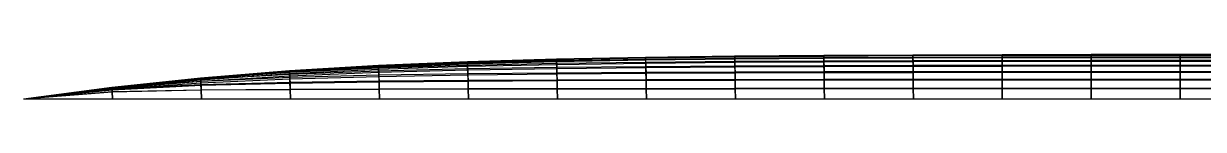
# Model space of a CAD drawing. Header units: metres. Extents: x 0 to 40, y 0 to 0.8.
# Drawn here: x 0 to 20.4, y 0 to 0.77 of the extents above; entities that cross this region are included whole.
import ezdxf

# ---------------------------------------------------------------- set-up
doc = ezdxf.new("R2010")
doc.units = ezdxf.units.M
doc.layers.add('Deflected structure', color=30, linetype='Continuous')
doc.layers.add('Original structure', color=3, linetype='Continuous')

msp = doc.modelspace()

# ---------------------------------------------------------------- linework, layer by layer
at = {"layer": 'Deflected structure'}
for p, q in [((6.134, 0.58, 12.499), (7.674, 0.646, 12.499)), ((6.134, 0.579, 14.064), (7.674, 0.643, 14.065)), ((6.135, 0.569, 10.934), (7.674, 0.634, 10.934)), ((6.135, 0.565, 15.629), (7.674, 0.622, 15.63)), ((7.674, 0.646, 12.499), (9.214, 0.691, 12.499)), ((7.674, 0.643, 14.065), (9.214, 0.686, 14.065)), ((7.674, 0.634, 10.934), (9.215, 0.678, 10.933)), ((7.674, 0.622, 15.63), (9.215, 0.661, 15.631)), ((7.674, 0.646, 12.499), (7.674, 0.634, 10.934)), ((7.674, 0.643, 14.065), (7.674, 0.646, 12.499)), ((7.674, 0.622, 15.63), (7.674, 0.643, 14.065)), ((7.674, 0.634, 10.934), (7.676, 0.606, 9.369)), ((7.676, 0.583, 17.195), (7.674, 0.622, 15.63)), ((7.676, 0.606, 9.369), (9.216, 0.647, 9.368)), ((7.676, 0.583, 17.195), (9.216, 0.615, 17.196)), ((9.214, 0.691, 12.499), (10.755, 0.722, 12.499)), ((9.214, 0.686, 14.065), (10.755, 0.715, 14.065)), ((9.214, 0.691, 12.499), (9.215, 0.678, 10.933)), ((9.214, 0.686, 14.065), (9.214, 0.691, 12.499)), ((9.215, 0.661, 15.631), (9.214, 0.686, 14.065)), ((9.215, 0.678, 10.933), (10.755, 0.708, 10.933)), ((9.215, 0.661, 15.631), (10.755, 0.686, 15.631)), ((9.215, 0.678, 10.933), (9.216, 0.647, 9.368)), ((9.216, 0.615, 17.196), (9.215, 0.661, 15.631)), ((9.216, 0.647, 9.368), (10.756, 0.674, 9.368)), ((9.216, 0.647, 9.368), (9.218, 0.596, 7.803)), ((9.216, 0.615, 17.196), (10.757, 0.635, 17.196)), ((9.218, 0.545, 18.76), (9.216, 0.615, 17.196)), ((9.218, 0.596, 7.803), (10.758, 0.618, 7.803)), ((10.755, 0.722, 12.499), (12.295, 0.742, 12.499)), ((10.755, 0.715, 14.065), (12.296, 0.734, 14.065)), ((10.755, 0.708, 10.933), (12.296, 0.727, 10.933)), ((10.755, 0.722, 12.499), (10.755, 0.708, 10.933)), ((10.755, 0.715, 14.065), (10.755, 0.722, 12.499)), ((10.755, 0.686, 15.631), (10.755, 0.715, 14.065)), ((10.755, 0.708, 10.933), (10.756, 0.674, 9.368)), ((10.755, 0.686, 15.631), (12.296, 0.703, 15.631)), ((10.757, 0.635, 17.196), (10.755, 0.686, 15.631)), ((10.756, 0.674, 9.368), (12.297, 0.691, 9.367)), ((10.756, 0.674, 9.368), (10.758, 0.618, 7.803)), ((10.757, 0.635, 17.196), (12.297, 0.649, 17.197)), ((10.758, 0.56, 18.761), (10.757, 0.635, 17.196)), ((10.758, 0.618, 7.803), (12.298, 0.633, 7.802)), ((10.758, 0.618, 7.803), (10.76, 0.541, 6.239)), ((12.295, 0.742, 12.499), (13.836, 0.754, 12.499)), ((12.295, 0.742, 12.499), (12.296, 0.727, 10.933)), ((12.296, 0.734, 14.065), (12.295, 0.742, 12.499)), ((12.296, 0.734, 14.065), (13.836, 0.746, 14.065)), ((12.296, 0.727, 10.933), (13.837, 0.74, 10.933)), ((12.296, 0.703, 15.631), (12.296, 0.734, 14.065)), ((12.296, 0.727, 10.933), (12.297, 0.691, 9.367)), ((12.296, 0.703, 15.631), (13.837, 0.713, 15.631)), ((12.297, 0.649, 17.197), (12.296, 0.703, 15.631)), ((12.297, 0.691, 9.367), (13.837, 0.703, 9.367)), ((12.297, 0.691, 9.367), (12.298, 0.633, 7.802)), ((12.297, 0.649, 17.197), (13.838, 0.657, 17.197)), ((12.299, 0.57, 18.761), (12.297, 0.649, 17.197)), ((12.298, 0.633, 7.802), (13.839, 0.642, 7.802)), ((12.298, 0.633, 7.802), (12.3, 0.552, 6.238)), ((13.836, 0.754, 12.499), (15.377, 0.762, 12.499)), ((13.836, 0.754, 12.499), (13.837, 0.74, 10.933)), ((13.836, 0.746, 14.065), (13.836, 0.754, 12.499)), ((13.836, 0.746, 14.065), (15.377, 0.753, 14.065)), ((13.837, 0.713, 15.631), (13.836, 0.746, 14.065)), ((13.837, 0.74, 10.933), (15.378, 0.748, 10.933)), ((13.837, 0.74, 10.933), (13.837, 0.703, 9.367)), ((13.837, 0.713, 15.631), (15.378, 0.72, 15.631)), ((13.838, 0.657, 17.197), (13.837, 0.713, 15.631)), ((13.837, 0.703, 9.367), (15.378, 0.71, 9.367)), ((13.837, 0.703, 9.367), (13.839, 0.642, 7.802)), ((13.838, 0.657, 17.197), (15.378, 0.662, 17.197)), ((13.839, 0.576, 18.761), (13.838, 0.657, 17.197)), ((13.839, 0.642, 7.802), (15.379, 0.648, 7.802)), ((13.839, 0.642, 7.802), (13.84, 0.559, 6.238)), ((15.377, 0.762, 12.499), (16.918, 0.767, 12.499)), ((15.377, 0.762, 12.499), (15.378, 0.748, 10.933)), ((15.377, 0.753, 14.065), (15.377, 0.762, 12.499)), ((15.377, 0.753, 14.065), (16.918, 0.758, 14.065)), ((15.378, 0.72, 15.631), (15.377, 0.753, 14.065)), ((15.378, 0.748, 10.933), (16.918, 0.753, 10.933)), ((15.378, 0.748, 10.933), (15.378, 0.71, 9.367)), ((15.378, 0.72, 15.631), (16.918, 0.724, 15.631)), ((15.378, 0.662, 17.197), (15.378, 0.72, 15.631)), ((15.378, 0.71, 9.367), (16.919, 0.714, 9.367)), ((15.378, 0.71, 9.367), (15.379, 0.648, 7.802)), ((15.378, 0.662, 17.197), (16.919, 0.665, 17.197)), ((15.379, 0.58, 18.761), (15.378, 0.662, 17.197)), ((15.379, 0.648, 7.802), (16.919, 0.652, 7.802)), ((15.379, 0.648, 7.802), (15.38, 0.563, 6.238)), ((16.918, 0.767, 12.499), (18.459, 0.77, 12.499)), ((16.918, 0.767, 12.499), (16.918, 0.753, 10.933)), ((16.918, 0.758, 14.065), (16.918, 0.767, 12.499)), ((16.918, 0.758, 14.065), (18.459, 0.76, 14.065)), ((16.918, 0.724, 15.631), (16.918, 0.758, 14.065)), ((16.918, 0.753, 10.933), (18.459, 0.755, 10.933)), ((16.918, 0.753, 10.933), (16.919, 0.714, 9.367)), ((16.918, 0.724, 15.631), (18.459, 0.726, 15.631)), ((16.919, 0.665, 17.197), (16.918, 0.724, 15.631)), ((16.919, 0.714, 9.367), (18.459, 0.716, 9.367)), ((16.919, 0.714, 9.367), (16.919, 0.652, 7.802)), ((16.919, 0.665, 17.197), (18.459, 0.667, 17.197)), ((16.919, 0.582, 18.761), (16.919, 0.665, 17.197)), ((16.919, 0.652, 7.802), (18.46, 0.654, 7.802)), ((16.919, 0.652, 7.802), (16.92, 0.566, 6.238)), ((18.459, 0.77, 12.499), (20, 0.771, 12.499)), ((18.459, 0.77, 12.499), (18.459, 0.755, 10.933)), ((18.459, 0.76, 14.065), (18.459, 0.77, 12.499)), ((18.459, 0.76, 14.065), (20, 0.761, 14.065)), ((18.459, 0.726, 15.631), (18.459, 0.76, 14.065)), ((18.459, 0.755, 10.933), (20, 0.756, 10.933)), ((18.459, 0.755, 10.933), (18.459, 0.716, 9.367)), ((18.459, 0.726, 15.631), (20, 0.727, 15.631)), ((18.459, 0.667, 17.197), (18.459, 0.726, 15.631)), ((18.459, 0.716, 9.367), (20, 0.717, 9.367)), ((18.459, 0.716, 9.367), (18.46, 0.654, 7.802)), ((18.459, 0.667, 17.197), (20, 0.668, 17.197)), ((18.46, 0.583, 18.761), (18.459, 0.667, 17.197)), ((18.46, 0.654, 7.802), (18.46, 0.568, 6.238)), ((18.46, 0.654, 7.802), (20, 0.654, 7.802)), ((20, 0.771, 12.499), (20, 0.756, 10.933)), ((20, 0.761, 14.065), (20, 0.771, 12.499)), ((20, 0.771, 12.499), (21.541, 0.77, 12.499)), ((20, 0.727, 15.631), (20, 0.761, 14.065)), ((20, 0.761, 14.065), (21.541, 0.76, 14.065)), ((20, 0.756, 10.933), (20, 0.717, 9.367)), ((20, 0.756, 10.933), (21.541, 0.755, 10.933)), ((20, 0.668, 17.197), (20, 0.727, 15.631)), ((20, 0.727, 15.631), (21.541, 0.726, 15.631)), ((20, 0.717, 9.367), (20, 0.654, 7.802)), ((20, 0.717, 9.367), (21.541, 0.716, 9.367)), ((20, 0.584, 18.761), (20, 0.668, 17.197)), ((20, 0.668, 17.197), (21.541, 0.667, 17.197)), ((20, 0.654, 7.802), (20, 0.568, 6.238)), ((20, 0.654, 7.802), (21.54, 0.654, 7.802)), ((3.06, 0.364, 14.063), (4.596, 0.488, 14.064)), ((3.06, 0.362, 12.499), (4.596, 0.487, 12.499)), ((3.06, 0.362, 15.627), (4.596, 0.48, 15.628)), ((3.06, 0.354, 17.191), (4.597, 0.462, 17.193)), ((3.061, 0.355, 10.935), (4.597, 0.478, 10.935)), ((3.061, 0.337, 18.755), (4.599, 0.428, 18.757)), ((3.062, 0.344, 9.371), (4.598, 0.462, 9.37)), ((3.063, 0.329, 7.807), (4.6, 0.436, 7.806)), ((4.596, 0.487, 12.499), (6.134, 0.58, 12.499)), ((4.596, 0.488, 14.064), (6.134, 0.579, 14.064)), ((4.596, 0.48, 15.628), (6.135, 0.565, 15.629)), ((4.596, 0.488, 14.064), (4.596, 0.487, 12.499)), ((4.596, 0.48, 15.628), (4.596, 0.488, 14.064)), ((4.596, 0.487, 12.499), (4.597, 0.478, 10.935)), ((4.597, 0.462, 17.193), (4.596, 0.48, 15.628)), ((4.597, 0.478, 10.935), (6.135, 0.569, 10.934)), ((4.597, 0.462, 17.193), (6.136, 0.535, 17.194)), ((4.597, 0.478, 10.935), (4.598, 0.462, 9.37)), ((4.599, 0.428, 18.757), (4.597, 0.462, 17.193)), ((4.598, 0.462, 9.37), (6.136, 0.547, 9.369)), ((4.598, 0.462, 9.37), (4.6, 0.436, 7.806)), ((4.599, 0.428, 18.757), (6.138, 0.486, 18.759)), ((4.602, 0.373, 20.321), (4.599, 0.428, 18.757)), ((4.6, 0.436, 7.806), (6.138, 0.511, 7.805)), ((4.6, 0.436, 7.806), (4.602, 0.399, 6.242)), ((4.602, 0.399, 6.242), (6.141, 0.459, 6.241)), ((4.602, 0.373, 20.321), (6.141, 0.412, 20.323)), ((6.134, 0.58, 12.499), (6.135, 0.569, 10.934)), ((6.134, 0.579, 14.064), (6.134, 0.58, 12.499)), ((6.135, 0.565, 15.629), (6.134, 0.579, 14.064)), ((6.135, 0.569, 10.934), (6.136, 0.547, 9.369)), ((6.136, 0.535, 17.194), (6.135, 0.565, 15.629)), ((6.136, 0.547, 9.369), (7.676, 0.606, 9.369)), ((6.136, 0.535, 17.194), (7.676, 0.583, 17.195)), ((6.136, 0.547, 9.369), (6.138, 0.511, 7.805)), ((6.138, 0.486, 18.759), (6.136, 0.535, 17.194)), ((6.138, 0.511, 7.805), (7.678, 0.562, 7.804)), ((6.138, 0.486, 18.759), (7.678, 0.522, 18.76)), ((6.138, 0.511, 7.805), (6.141, 0.459, 6.241)), ((6.141, 0.412, 20.323), (6.138, 0.486, 18.759)), ((6.141, 0.459, 6.241), (7.68, 0.499, 6.24)), ((6.141, 0.459, 6.241), (6.143, 0.388, 4.677)), ((6.141, 0.412, 20.323), (7.681, 0.436, 20.323)), ((6.146, 0.309, 21.885), (6.141, 0.412, 20.323)), ((6.143, 0.388, 4.677), (7.683, 0.414, 4.677)), ((7.676, 0.606, 9.369), (7.678, 0.562, 7.804)), ((7.678, 0.522, 18.76), (7.676, 0.583, 17.195)), ((7.678, 0.562, 7.804), (9.218, 0.596, 7.803)), ((7.678, 0.562, 7.804), (7.68, 0.499, 6.24)), ((7.678, 0.522, 18.76), (9.218, 0.545, 18.76)), ((7.681, 0.436, 20.323), (7.678, 0.522, 18.76)), ((7.68, 0.499, 6.24), (9.22, 0.524, 6.239)), ((7.68, 0.499, 6.24), (7.683, 0.414, 4.677)), ((7.681, 0.436, 20.323), (9.221, 0.45, 20.324)), ((7.685, 0.321, 21.885), (7.681, 0.436, 20.323)), ((7.683, 0.414, 4.677), (9.222, 0.431, 4.676)), ((7.683, 0.414, 4.677), (7.686, 0.306, 3.115)), ((9.218, 0.596, 7.803), (9.22, 0.524, 6.239)), ((9.218, 0.545, 18.76), (10.758, 0.56, 18.761)), ((9.221, 0.45, 20.324), (9.218, 0.545, 18.76)), ((9.22, 0.524, 6.239), (10.76, 0.541, 6.239)), ((9.22, 0.524, 6.239), (9.222, 0.431, 4.676)), ((9.221, 0.45, 20.324), (10.761, 0.46, 20.324)), ((9.224, 0.328, 21.885), (9.221, 0.45, 20.324)), ((9.222, 0.431, 4.676), (10.762, 0.442, 4.676)), ((9.222, 0.431, 4.676), (9.225, 0.314, 3.115)), ((10.758, 0.56, 18.761), (12.299, 0.57, 18.761)), ((10.761, 0.46, 20.324), (10.758, 0.56, 18.761)), ((10.76, 0.541, 6.239), (12.3, 0.552, 6.238)), ((10.76, 0.541, 6.239), (10.762, 0.442, 4.676)), ((10.761, 0.46, 20.324), (12.301, 0.466, 20.324)), ((10.764, 0.333, 21.885), (10.761, 0.46, 20.324)), ((10.762, 0.442, 4.676), (12.302, 0.449, 4.676)), ((10.762, 0.442, 4.676), (10.764, 0.32, 3.115)), ((12.299, 0.57, 18.761), (13.839, 0.576, 18.761)), ((12.301, 0.466, 20.324), (12.299, 0.57, 18.761)), ((12.3, 0.552, 6.238), (13.84, 0.559, 6.238)), ((12.3, 0.552, 6.238), (12.302, 0.449, 4.676)), ((12.301, 0.466, 20.324), (13.841, 0.47, 20.324)), ((12.303, 0.336, 21.885), (12.301, 0.466, 20.324)), ((12.302, 0.449, 4.676), (13.841, 0.453, 4.676)), ((12.302, 0.449, 4.676), (12.304, 0.324, 3.115)), ((13.839, 0.576, 18.761), (15.379, 0.58, 18.761)), ((13.841, 0.47, 20.324), (13.839, 0.576, 18.761)), ((13.84, 0.559, 6.238), (15.38, 0.563, 6.238)), ((13.84, 0.559, 6.238), (13.841, 0.453, 4.676)), ((13.841, 0.47, 20.324), (15.38, 0.472, 20.324)), ((13.842, 0.338, 21.885), (13.841, 0.47, 20.324)), ((13.841, 0.453, 4.676), (15.381, 0.456, 4.676)), ((13.841, 0.453, 4.676), (13.843, 0.326, 3.115)), ((15.379, 0.58, 18.761), (16.919, 0.582, 18.761)), ((15.38, 0.472, 20.324), (15.379, 0.58, 18.761)), ((15.38, 0.563, 6.238), (16.92, 0.566, 6.238)), ((15.38, 0.563, 6.238), (15.381, 0.456, 4.676)), ((15.38, 0.472, 20.324), (16.92, 0.474, 20.324)), ((15.382, 0.34, 21.885), (15.38, 0.472, 20.324)), ((15.381, 0.456, 4.676), (16.921, 0.458, 4.675)), ((15.381, 0.456, 4.676), (15.382, 0.328, 3.115)), ((16.919, 0.582, 18.761), (18.46, 0.583, 18.761)), ((16.92, 0.474, 20.324), (16.919, 0.582, 18.761)), ((16.92, 0.566, 6.238), (18.46, 0.568, 6.238)), ((16.92, 0.566, 6.238), (16.921, 0.458, 4.675)), ((16.921, 0.34, 21.885), (16.92, 0.474, 20.324)), ((16.92, 0.474, 20.324), (18.46, 0.474, 20.324)), ((16.921, 0.458, 4.675), (18.46, 0.459, 4.675)), ((16.921, 0.458, 4.675), (16.921, 0.329, 3.115)), ((18.46, 0.583, 18.761), (20, 0.584, 18.761)), ((18.46, 0.474, 20.324), (18.46, 0.583, 18.761)), ((18.46, 0.568, 6.238), (18.46, 0.459, 4.675)), ((18.46, 0.568, 6.238), (20, 0.568, 6.238)), ((18.46, 0.474, 20.324), (20, 0.475, 20.324)), ((18.461, 0.341, 21.885), (18.46, 0.474, 20.324)), ((18.46, 0.459, 4.675), (18.461, 0.329, 3.115)), ((18.46, 0.459, 4.675), (20, 0.459, 4.675)), ((20, 0.475, 20.324), (20, 0.584, 18.761)), ((20, 0.584, 18.761), (21.54, 0.583, 18.761)), ((20, 0.568, 6.238), (20, 0.459, 4.675)), ((20, 0.568, 6.238), (21.54, 0.568, 6.238)), ((20, 0.341, 21.885), (20, 0.475, 20.324)), ((20, 0.475, 20.324), (21.54, 0.474, 20.324)), ((20, 0.459, 4.675), (20, 0.329, 3.115)), ((20, 0.459, 4.675), (21.54, 0.459, 4.675)), ((1.527, 0.203, 15.625), (3.06, 0.362, 15.627)), ((1.527, 0.202, 17.188), (3.06, 0.354, 17.191)), ((1.527, 0.198, 18.752), (3.061, 0.337, 18.755)), ((1.528, 0.202, 14.062), (3.06, 0.364, 14.063)), ((1.528, 0.2, 12.498), (3.06, 0.362, 12.499)), ((1.528, 0.196, 10.935), (3.061, 0.355, 10.935)), ((1.528, 0.19, 20.315), (3.064, 0.306, 20.319)), ((1.529, 0.191, 9.372), (3.062, 0.344, 9.371)), ((1.529, 0.184, 7.809), (3.063, 0.329, 7.807)), ((1.53, 0.176, 6.246), (3.064, 0.307, 6.244)), ((1.53, 0.17, 21.878), (3.067, 0.249, 21.882)), ((1.531, 0.165, 4.683), (3.066, 0.278, 4.68)), ((1.532, 0.153, 3.12), (3.069, 0.234, 3.117)), ((3.06, 0.364, 14.063), (3.06, 0.362, 12.499)), ((3.06, 0.362, 15.627), (3.06, 0.364, 14.063)), ((3.06, 0.362, 12.499), (3.061, 0.355, 10.935)), ((3.06, 0.354, 17.191), (3.06, 0.362, 15.627)), ((3.061, 0.337, 18.755), (3.06, 0.354, 17.191)), ((3.061, 0.355, 10.935), (3.062, 0.344, 9.371)), ((3.064, 0.306, 20.319), (3.061, 0.337, 18.755)), ((3.062, 0.344, 9.371), (3.063, 0.329, 7.807)), ((3.063, 0.329, 7.807), (3.064, 0.307, 6.244)), ((3.064, 0.307, 6.244), (4.602, 0.399, 6.242)), ((3.064, 0.306, 20.319), (4.602, 0.373, 20.321)), ((3.064, 0.307, 6.244), (3.066, 0.278, 4.68)), ((3.067, 0.249, 21.882), (3.064, 0.306, 20.319)), ((3.066, 0.278, 4.68), (4.604, 0.347, 4.679)), ((3.066, 0.278, 4.68), (3.069, 0.234, 3.117)), ((3.067, 0.249, 21.882), (4.606, 0.288, 21.884)), ((3.073, 0.152, 23.443), (3.067, 0.249, 21.882)), ((3.069, 0.234, 3.117), (4.608, 0.272, 3.116)), ((3.069, 0.234, 3.117), (3.072, 0.154, 1.556)), ((4.602, 0.399, 6.242), (4.604, 0.347, 4.679)), ((4.606, 0.288, 21.884), (4.602, 0.373, 20.321)), ((4.604, 0.347, 4.679), (6.143, 0.388, 4.677)), ((4.604, 0.347, 4.679), (4.608, 0.272, 3.116)), ((4.606, 0.288, 21.884), (6.146, 0.309, 21.885)), ((4.611, 0.165, 23.444), (4.606, 0.288, 21.884)), ((4.608, 0.272, 3.116), (6.147, 0.293, 3.116)), ((4.608, 0.272, 3.116), (4.611, 0.161, 1.556)), ((6.143, 0.388, 4.677), (6.147, 0.293, 3.116)), ((6.146, 0.309, 21.885), (7.685, 0.321, 21.885)), ((6.15, 0.172, 23.444), (6.146, 0.309, 21.885)), ((6.147, 0.293, 3.116), (7.686, 0.306, 3.115)), ((6.147, 0.293, 3.116), (6.15, 0.165, 1.556)), ((7.685, 0.321, 21.885), (9.224, 0.328, 21.885)), ((7.689, 0.176, 23.444), (7.685, 0.321, 21.885)), ((7.686, 0.306, 3.115), (9.225, 0.314, 3.115)), ((7.686, 0.306, 3.115), (7.689, 0.169, 1.556)), ((9.224, 0.328, 21.885), (10.764, 0.333, 21.885)), ((9.228, 0.178, 23.444), (9.224, 0.328, 21.885)), ((9.225, 0.314, 3.115), (10.764, 0.32, 3.115)), ((9.225, 0.314, 3.115), (9.228, 0.171, 1.556)), ((10.764, 0.333, 21.885), (12.303, 0.336, 21.885)), ((10.767, 0.18, 23.444), (10.764, 0.333, 21.885)), ((10.764, 0.32, 3.115), (12.304, 0.324, 3.115)), ((10.764, 0.32, 3.115), (10.767, 0.173, 1.556)), ((12.303, 0.336, 21.885), (13.842, 0.338, 21.885)), ((12.306, 0.181, 23.444), (12.303, 0.336, 21.885)), ((12.304, 0.324, 3.115), (13.843, 0.326, 3.115)), ((12.304, 0.324, 3.115), (12.306, 0.174, 1.556)), ((13.842, 0.338, 21.885), (15.382, 0.34, 21.885)), ((13.845, 0.182, 23.444), (13.842, 0.338, 21.885)), ((13.843, 0.326, 3.115), (15.382, 0.328, 3.115)), ((13.843, 0.326, 3.115), (13.844, 0.175, 1.556)), ((15.383, 0.182, 23.444), (15.382, 0.34, 21.885)), ((15.382, 0.34, 21.885), (16.921, 0.34, 21.885)), ((15.382, 0.328, 3.115), (16.921, 0.329, 3.115)), ((15.382, 0.328, 3.115), (15.383, 0.176, 1.556)), ((16.921, 0.34, 21.885), (18.461, 0.341, 21.885)), ((16.922, 0.183, 23.444), (16.921, 0.34, 21.885)), ((16.921, 0.329, 3.115), (16.922, 0.176, 1.556)), ((16.921, 0.329, 3.115), (18.461, 0.329, 3.115)), ((18.461, 0.183, 23.444), (18.461, 0.341, 21.885)), ((18.461, 0.341, 21.885), (20, 0.341, 21.885)), ((18.461, 0.329, 3.115), (18.461, 0.176, 1.556)), ((18.461, 0.329, 3.115), (20, 0.329, 3.115)), ((20, 0.183, 23.444), (20, 0.341, 21.885)), ((20, 0.341, 21.885), (21.539, 0.341, 21.885)), ((20, 0.329, 3.115), (20, 0.176, 1.556)), ((20, 0.329, 3.115), (21.539, 0.329, 3.115)), ((0, 0, 15.625), (1.527, 0.203, 15.625)), ((0, 0, 14.062), (1.528, 0.202, 14.062)), ((0, 0, 17.188), (1.527, 0.202, 17.188)), ((0, 0, 12.5), (1.528, 0.2, 12.498)), ((0, 0, 18.75), (1.527, 0.198, 18.752)), ((0, 0, 10.938), (1.528, 0.196, 10.935)), ((0, 0, 9.375), (1.529, 0.191, 9.372)), ((0, 0, 20.312), (1.528, 0.19, 20.315)), ((0, 0, 7.812), (1.529, 0.184, 7.809)), ((0, 0, 6.25), (1.53, 0.176, 6.246)), ((0, 0, 21.875), (1.53, 0.17, 21.878)), ((0, 0, 4.688), (1.531, 0.165, 4.683)), ((0, 0, 3.125), (1.532, 0.153, 3.12)), ((0, 0, 1.562), (1.534, 0.128, 1.558)), ((0, 0, 23.438), (1.534, 0.12, 23.441)), ((1.527, 0.203, 15.625), (1.528, 0.202, 14.062)), ((1.527, 0.202, 17.188), (1.527, 0.203, 15.625)), ((1.527, 0.198, 18.752), (1.527, 0.202, 17.188)), ((1.528, 0.19, 20.315), (1.527, 0.198, 18.752)), ((1.528, 0.202, 14.062), (1.528, 0.2, 12.498)), ((1.528, 0.2, 12.498), (1.528, 0.196, 10.935)), ((1.528, 0.196, 10.935), (1.529, 0.191, 9.372)), ((1.53, 0.17, 21.878), (1.528, 0.19, 20.315)), ((1.529, 0.191, 9.372), (1.529, 0.184, 7.809)), ((1.529, 0.184, 7.809), (1.53, 0.176, 6.246)), ((1.53, 0.176, 6.246), (1.531, 0.165, 4.683)), ((1.534, 0.12, 23.441), (1.53, 0.17, 21.878)), ((1.531, 0.165, 4.683), (1.532, 0.153, 3.12)), ((1.532, 0.153, 3.12), (1.534, 0.128, 1.558)), ((1.534, 0.128, 1.558), (3.072, 0.154, 1.556)), ((1.534, 0.12, 23.441), (3.073, 0.152, 23.443)), ((1.534, 0.128, 1.558), (1.538, 0)), ((1.538, 0, 25), (1.534, 0.12, 23.441)), ((3.072, 0.154, 1.556), (4.611, 0.161, 1.556)), ((3.072, 0.154, 1.556), (3.077, 0)), ((3.073, 0.152, 23.443), (4.611, 0.165, 23.444)), ((3.077, 0, 25), (3.073, 0.152, 23.443)), ((4.611, 0.165, 23.444), (6.15, 0.172, 23.444)), ((4.615, 0, 25), (4.611, 0.165, 23.444)), ((4.611, 0.161, 1.556), (6.15, 0.165, 1.556)), ((4.611, 0.161, 1.556), (4.615, 0)), ((6.15, 0.172, 23.444), (7.689, 0.176, 23.444)), ((6.154, 0, 25), (6.15, 0.172, 23.444)), ((6.15, 0.165, 1.556), (7.689, 0.169, 1.556)), ((6.15, 0.165, 1.556), (6.154, 0)), ((7.689, 0.176, 23.444), (9.228, 0.178, 23.444)), ((7.692, 0, 25), (7.689, 0.176, 23.444)), ((7.689, 0.169, 1.556), (9.228, 0.171, 1.556)), ((7.689, 0.169, 1.556), (7.692, 0)), ((9.228, 0.178, 23.444), (10.767, 0.18, 23.444)), ((9.231, 0, 25), (9.228, 0.178, 23.444)), ((9.228, 0.171, 1.556), (10.767, 0.173, 1.556)), ((9.228, 0.171, 1.556), (9.231, 0)), ((10.767, 0.18, 23.444), (12.306, 0.181, 23.444)), ((10.769, 0, 25), (10.767, 0.18, 23.444)), ((10.767, 0.173, 1.556), (12.306, 0.174, 1.556)), ((10.767, 0.173, 1.556), (10.769, 0)), ((12.306, 0.181, 23.444), (13.845, 0.182, 23.444)), ((12.308, 0, 25), (12.306, 0.181, 23.444)), ((12.306, 0.174, 1.556), (13.844, 0.175, 1.556)), ((12.306, 0.174, 1.556), (12.308, 0)), ((13.844, 0.175, 1.556), (15.383, 0.176, 1.556)), ((13.844, 0.175, 1.556), (13.846, 0)), ((13.846, 0, 25), (13.845, 0.182, 23.444)), ((13.845, 0.182, 23.444), (15.383, 0.182, 23.444)), ((15.383, 0.182, 23.444), (16.922, 0.183, 23.444)), ((15.385, 0, 25), (15.383, 0.182, 23.444)), ((15.383, 0.176, 1.556), (15.385, 0)), ((15.383, 0.176, 1.556), (16.922, 0.176, 1.556)), ((16.923, 0, 25), (16.922, 0.183, 23.444)), ((16.922, 0.183, 23.444), (18.461, 0.183, 23.444)), ((16.922, 0.176, 1.556), (16.923, 0)), ((16.922, 0.176, 1.556), (18.461, 0.176, 1.556)), ((18.462, 0, 25), (18.461, 0.183, 23.444)), ((18.461, 0.183, 23.444), (20, 0.183, 23.444)), ((18.461, 0.176, 1.556), (18.462, 0)), ((18.461, 0.176, 1.556), (20, 0.176, 1.556)), ((20, 0, 25), (20, 0.183, 23.444)), ((20, 0.183, 23.444), (21.539, 0.183, 23.444)), ((20, 0.176, 1.556), (20, 0)), ((20, 0.176, 1.556), (21.539, 0.176, 1.556))]:
    msp.add_line(p, q, dxfattribs=at)
at = {"layer": 'Original structure'}
for p, q in [((0, 0, 1.562), (1.538, 0, 1.562)), ((0, 0, 3.125), (1.538, 0, 3.125)), ((0, 0, 4.688), (1.538, 0, 4.688)), ((0, 0, 6.25), (1.538, 0, 6.25)), ((0, 0, 7.812), (1.538, 0, 7.812)), ((0, 0, 9.375), (1.538, 0, 9.375)), ((0, 0, 10.938), (1.538, 0, 10.938)), ((0, 0, 12.5), (1.538, 0, 12.5)), ((0, 0, 14.062), (1.538, 0, 14.062)), ((0, 0, 15.625), (1.538, 0, 15.625)), ((0, 0, 17.188), (1.538, 0, 17.188)), ((0, 0, 18.75), (1.538, 0, 18.75)), ((0, 0, 20.312), (1.538, 0, 20.312)), ((0, 0, 21.875), (1.538, 0, 21.875)), ((0, 0, 23.438), (1.538, 0, 23.438)), ((1.538, 0, 1.562), (1.538, 0)), ((1.538, 0, 3.125), (1.538, 0, 1.562)), ((1.538, 0, 4.688), (1.538, 0, 3.125)), ((1.538, 0, 6.25), (1.538, 0, 4.688)), ((1.538, 0, 7.812), (1.538, 0, 6.25)), ((1.538, 0, 9.375), (1.538, 0, 7.812)), ((1.538, 0, 10.938), (1.538, 0, 9.375)), ((1.538, 0, 12.5), (1.538, 0, 10.938)), ((1.538, 0, 14.062), (1.538, 0, 12.5)), ((1.538, 0, 15.625), (1.538, 0, 14.062)), ((1.538, 0, 17.188), (1.538, 0, 15.625)), ((1.538, 0, 18.75), (1.538, 0, 17.188)), ((1.538, 0, 20.312), (1.538, 0, 18.75)), ((1.538, 0, 21.875), (1.538, 0, 20.312)), ((1.538, 0, 23.438), (1.538, 0, 21.875)), ((1.538, 0, 25), (1.538, 0, 23.438)), ((1.538, 0, 1.562), (3.077, 0, 1.562)), ((1.538, 0, 3.125), (3.077, 0, 3.125)), ((1.538, 0, 4.688), (3.077, 0, 4.688)), ((1.538, 0, 6.25), (3.077, 0, 6.25)), ((1.538, 0, 7.812), (3.077, 0, 7.812)), ((1.538, 0, 9.375), (3.077, 0, 9.375)), ((1.538, 0, 10.938), (3.077, 0, 10.938)), ((1.538, 0, 12.5), (3.077, 0, 12.5)), ((1.538, 0, 14.062), (3.077, 0, 14.062)), ((1.538, 0, 15.625), (3.077, 0, 15.625)), ((1.538, 0, 17.188), (3.077, 0, 17.188)), ((1.538, 0, 18.75), (3.077, 0, 18.75)), ((1.538, 0, 20.312), (3.077, 0, 20.312)), ((1.538, 0, 21.875), (3.077, 0, 21.875)), ((1.538, 0, 23.438), (3.077, 0, 23.438)), ((3.077, 0, 1.562), (3.077, 0)), ((3.077, 0, 3.125), (3.077, 0, 1.562)), ((3.077, 0, 4.688), (3.077, 0, 3.125)), ((3.077, 0, 6.25), (3.077, 0, 4.688)), ((3.077, 0, 7.812), (3.077, 0, 6.25)), ((3.077, 0, 9.375), (3.077, 0, 7.812)), ((3.077, 0, 10.938), (3.077, 0, 9.375)), ((3.077, 0, 12.5), (3.077, 0, 10.938)), ((3.077, 0, 14.062), (3.077, 0, 12.5)), ((3.077, 0, 15.625), (3.077, 0, 14.062)), ((3.077, 0, 17.188), (3.077, 0, 15.625)), ((3.077, 0, 18.75), (3.077, 0, 17.188)), ((3.077, 0, 20.312), (3.077, 0, 18.75)), ((3.077, 0, 21.875), (3.077, 0, 20.312)), ((3.077, 0, 23.438), (3.077, 0, 21.875)), ((3.077, 0, 25), (3.077, 0, 23.438)), ((3.077, 0, 1.562), (4.615, 0, 1.562)), ((3.077, 0, 3.125), (4.615, 0, 3.125)), ((3.077, 0, 4.688), (4.615, 0, 4.688)), ((3.077, 0, 6.25), (4.615, 0, 6.25)), ((3.077, 0, 7.812), (4.615, 0, 7.812)), ((3.077, 0, 9.375), (4.615, 0, 9.375)), ((3.077, 0, 10.938), (4.615, 0, 10.938)), ((3.077, 0, 12.5), (4.615, 0, 12.5)), ((3.077, 0, 14.062), (4.615, 0, 14.062)), ((3.077, 0, 15.625), (4.615, 0, 15.625)), ((3.077, 0, 17.188), (4.615, 0, 17.188)), ((3.077, 0, 18.75), (4.615, 0, 18.75)), ((3.077, 0, 20.312), (4.615, 0, 20.312)), ((3.077, 0, 21.875), (4.615, 0, 21.875)), ((3.077, 0, 23.438), (4.615, 0, 23.438)), ((4.615, 0, 1.562), (4.615, 0)), ((4.615, 0, 3.125), (4.615, 0, 1.562)), ((4.615, 0, 4.688), (4.615, 0, 3.125)), ((4.615, 0, 6.25), (4.615, 0, 4.688)), ((4.615, 0, 7.812), (4.615, 0, 6.25)), ((4.615, 0, 9.375), (4.615, 0, 7.812)), ((4.615, 0, 10.938), (4.615, 0, 9.375)), ((4.615, 0, 12.5), (4.615, 0, 10.938)), ((4.615, 0, 14.062), (4.615, 0, 12.5)), ((4.615, 0, 15.625), (4.615, 0, 14.062)), ((4.615, 0, 17.188), (4.615, 0, 15.625)), ((4.615, 0, 18.75), (4.615, 0, 17.188)), ((4.615, 0, 20.312), (4.615, 0, 18.75)), ((4.615, 0, 21.875), (4.615, 0, 20.312)), ((4.615, 0, 23.438), (4.615, 0, 21.875)), ((4.615, 0, 25), (4.615, 0, 23.438)), ((4.615, 0, 1.562), (6.154, 0, 1.562)), ((4.615, 0, 3.125), (6.154, 0, 3.125)), ((4.615, 0, 4.688), (6.154, 0, 4.688)), ((4.615, 0, 6.25), (6.154, 0, 6.25)), ((4.615, 0, 7.812), (6.154, 0, 7.812)), ((4.615, 0, 9.375), (6.154, 0, 9.375)), ((4.615, 0, 10.938), (6.154, 0, 10.938)), ((4.615, 0, 12.5), (6.154, 0, 12.5)), ((4.615, 0, 14.062), (6.154, 0, 14.062)), ((4.615, 0, 15.625), (6.154, 0, 15.625)), ((4.615, 0, 17.188), (6.154, 0, 17.188)), ((4.615, 0, 18.75), (6.154, 0, 18.75)), ((4.615, 0, 20.312), (6.154, 0, 20.312)), ((4.615, 0, 21.875), (6.154, 0, 21.875)), ((4.615, 0, 23.438), (6.154, 0, 23.438)), ((6.154, 0, 1.562), (6.154, 0)), ((6.154, 0, 3.125), (6.154, 0, 1.562)), ((6.154, 0, 4.688), (6.154, 0, 3.125)), ((6.154, 0, 6.25), (6.154, 0, 4.688)), ((6.154, 0, 7.812), (6.154, 0, 6.25)), ((6.154, 0, 9.375), (6.154, 0, 7.812)), ((6.154, 0, 10.938), (6.154, 0, 9.375)), ((6.154, 0, 12.5), (6.154, 0, 10.938)), ((6.154, 0, 14.062), (6.154, 0, 12.5)), ((6.154, 0, 15.625), (6.154, 0, 14.062)), ((6.154, 0, 17.188), (6.154, 0, 15.625)), ((6.154, 0, 18.75), (6.154, 0, 17.188)), ((6.154, 0, 20.312), (6.154, 0, 18.75)), ((6.154, 0, 21.875), (6.154, 0, 20.312)), ((6.154, 0, 23.438), (6.154, 0, 21.875)), ((6.154, 0, 25), (6.154, 0, 23.438)), ((6.154, 0, 1.562), (7.692, 0, 1.562)), ((6.154, 0, 3.125), (7.692, 0, 3.125)), ((6.154, 0, 4.688), (7.692, 0, 4.688)), ((6.154, 0, 6.25), (7.692, 0, 6.25)), ((6.154, 0, 7.812), (7.692, 0, 7.812)), ((6.154, 0, 9.375), (7.692, 0, 9.375)), ((6.154, 0, 10.938), (7.692, 0, 10.938)), ((6.154, 0, 12.5), (7.692, 0, 12.5)), ((6.154, 0, 14.062), (7.692, 0, 14.062)), ((6.154, 0, 15.625), (7.692, 0, 15.625)), ((6.154, 0, 17.188), (7.692, 0, 17.188)), ((6.154, 0, 18.75), (7.692, 0, 18.75)), ((6.154, 0, 20.312), (7.692, 0, 20.312)), ((6.154, 0, 21.875), (7.692, 0, 21.875)), ((6.154, 0, 23.438), (7.692, 0, 23.438)), ((7.692, 0, 1.562), (7.692, 0)), ((7.692, 0, 3.125), (7.692, 0, 1.562)), ((7.692, 0, 4.688), (7.692, 0, 3.125)), ((7.692, 0, 6.25), (7.692, 0, 4.688)), ((7.692, 0, 7.812), (7.692, 0, 6.25)), ((7.692, 0, 9.375), (7.692, 0, 7.812)), ((7.692, 0, 10.938), (7.692, 0, 9.375)), ((7.692, 0, 12.5), (7.692, 0, 10.938)), ((7.692, 0, 14.062), (7.692, 0, 12.5)), ((7.692, 0, 15.625), (7.692, 0, 14.062)), ((7.692, 0, 17.188), (7.692, 0, 15.625)), ((7.692, 0, 18.75), (7.692, 0, 17.188)), ((7.692, 0, 20.312), (7.692, 0, 18.75)), ((7.692, 0, 21.875), (7.692, 0, 20.312)), ((7.692, 0, 23.438), (7.692, 0, 21.875)), ((7.692, 0, 25), (7.692, 0, 23.438)), ((7.692, 0, 1.562), (9.231, 0, 1.562)), ((7.692, 0, 3.125), (9.231, 0, 3.125)), ((7.692, 0, 4.688), (9.231, 0, 4.688)), ((7.692, 0, 6.25), (9.231, 0, 6.25)), ((7.692, 0, 7.812), (9.231, 0, 7.812)), ((7.692, 0, 9.375), (9.231, 0, 9.375)), ((7.692, 0, 10.938), (9.231, 0, 10.938)), ((7.692, 0, 12.5), (9.231, 0, 12.5)), ((7.692, 0, 14.062), (9.231, 0, 14.062)), ((7.692, 0, 15.625), (9.231, 0, 15.625)), ((7.692, 0, 17.188), (9.231, 0, 17.188)), ((7.692, 0, 18.75), (9.231, 0, 18.75)), ((7.692, 0, 20.312), (9.231, 0, 20.312)), ((7.692, 0, 21.875), (9.231, 0, 21.875)), ((7.692, 0, 23.438), (9.231, 0, 23.438)), ((9.231, 0, 1.562), (9.231, 0)), ((9.231, 0, 3.125), (9.231, 0, 1.562)), ((9.231, 0, 4.688), (9.231, 0, 3.125)), ((9.231, 0, 6.25), (9.231, 0, 4.688)), ((9.231, 0, 7.812), (9.231, 0, 6.25)), ((9.231, 0, 9.375), (9.231, 0, 7.812)), ((9.231, 0, 10.938), (9.231, 0, 9.375)), ((9.231, 0, 12.5), (9.231, 0, 10.938)), ((9.231, 0, 14.062), (9.231, 0, 12.5)), ((9.231, 0, 15.625), (9.231, 0, 14.062)), ((9.231, 0, 17.188), (9.231, 0, 15.625)), ((9.231, 0, 18.75), (9.231, 0, 17.188)), ((9.231, 0, 20.312), (9.231, 0, 18.75)), ((9.231, 0, 21.875), (9.231, 0, 20.312)), ((9.231, 0, 23.438), (9.231, 0, 21.875)), ((9.231, 0, 25), (9.231, 0, 23.438)), ((9.231, 0, 1.562), (10.769, 0, 1.562)), ((9.231, 0, 3.125), (10.769, 0, 3.125)), ((9.231, 0, 4.688), (10.769, 0, 4.688)), ((9.231, 0, 6.25), (10.769, 0, 6.25)), ((9.231, 0, 7.812), (10.769, 0, 7.812)), ((9.231, 0, 9.375), (10.769, 0, 9.375)), ((9.231, 0, 10.938), (10.769, 0, 10.938)), ((9.231, 0, 12.5), (10.769, 0, 12.5)), ((9.231, 0, 14.062), (10.769, 0, 14.062)), ((9.231, 0, 15.625), (10.769, 0, 15.625)), ((9.231, 0, 17.188), (10.769, 0, 17.188)), ((9.231, 0, 18.75), (10.769, 0, 18.75)), ((9.231, 0, 20.312), (10.769, 0, 20.312)), ((9.231, 0, 21.875), (10.769, 0, 21.875)), ((9.231, 0, 23.438), (10.769, 0, 23.438)), ((10.769, 0, 1.562), (10.769, 0)), ((10.769, 0, 3.125), (10.769, 0, 1.562)), ((10.769, 0, 4.688), (10.769, 0, 3.125)), ((10.769, 0, 6.25), (10.769, 0, 4.688)), ((10.769, 0, 7.812), (10.769, 0, 6.25)), ((10.769, 0, 9.375), (10.769, 0, 7.812)), ((10.769, 0, 10.938), (10.769, 0, 9.375)), ((10.769, 0, 12.5), (10.769, 0, 10.938)), ((10.769, 0, 14.062), (10.769, 0, 12.5)), ((10.769, 0, 15.625), (10.769, 0, 14.062)), ((10.769, 0, 17.188), (10.769, 0, 15.625)), ((10.769, 0, 18.75), (10.769, 0, 17.188)), ((10.769, 0, 20.312), (10.769, 0, 18.75)), ((10.769, 0, 21.875), (10.769, 0, 20.312)), ((10.769, 0, 23.438), (10.769, 0, 21.875)), ((10.769, 0, 25), (10.769, 0, 23.438)), ((10.769, 0, 1.562), (12.308, 0, 1.562)), ((10.769, 0, 3.125), (12.308, 0, 3.125)), ((10.769, 0, 4.688), (12.308, 0, 4.688)), ((10.769, 0, 6.25), (12.308, 0, 6.25)), ((10.769, 0, 7.812), (12.308, 0, 7.812)), ((10.769, 0, 9.375), (12.308, 0, 9.375)), ((10.769, 0, 10.938), (12.308, 0, 10.938)), ((10.769, 0, 12.5), (12.308, 0, 12.5)), ((10.769, 0, 14.062), (12.308, 0, 14.062)), ((10.769, 0, 15.625), (12.308, 0, 15.625)), ((10.769, 0, 17.188), (12.308, 0, 17.188)), ((10.769, 0, 18.75), (12.308, 0, 18.75)), ((10.769, 0, 20.312), (12.308, 0, 20.312)), ((10.769, 0, 21.875), (12.308, 0, 21.875)), ((10.769, 0, 23.438), (12.308, 0, 23.438)), ((12.308, 0, 1.562), (12.308, 0)), ((12.308, 0, 3.125), (12.308, 0, 1.562)), ((12.308, 0, 4.688), (12.308, 0, 3.125)), ((12.308, 0, 6.25), (12.308, 0, 4.688)), ((12.308, 0, 7.812), (12.308, 0, 6.25)), ((12.308, 0, 9.375), (12.308, 0, 7.812)), ((12.308, 0, 10.938), (12.308, 0, 9.375)), ((12.308, 0, 12.5), (12.308, 0, 10.938)), ((12.308, 0, 14.062), (12.308, 0, 12.5)), ((12.308, 0, 15.625), (12.308, 0, 14.062)), ((12.308, 0, 17.188), (12.308, 0, 15.625)), ((12.308, 0, 18.75), (12.308, 0, 17.188)), ((12.308, 0, 20.312), (12.308, 0, 18.75)), ((12.308, 0, 21.875), (12.308, 0, 20.312)), ((12.308, 0, 23.438), (12.308, 0, 21.875)), ((12.308, 0, 25), (12.308, 0, 23.438)), ((12.308, 0, 1.562), (13.846, 0, 1.562)), ((12.308, 0, 3.125), (13.846, 0, 3.125)), ((12.308, 0, 4.688), (13.846, 0, 4.688)), ((12.308, 0, 6.25), (13.846, 0, 6.25)), ((12.308, 0, 7.812), (13.846, 0, 7.812)), ((12.308, 0, 9.375), (13.846, 0, 9.375)), ((12.308, 0, 10.938), (13.846, 0, 10.938)), ((12.308, 0, 12.5), (13.846, 0, 12.5)), ((12.308, 0, 14.062), (13.846, 0, 14.062)), ((12.308, 0, 15.625), (13.846, 0, 15.625)), ((12.308, 0, 17.188), (13.846, 0, 17.188)), ((12.308, 0, 18.75), (13.846, 0, 18.75)), ((12.308, 0, 20.312), (13.846, 0, 20.312)), ((12.308, 0, 21.875), (13.846, 0, 21.875)), ((12.308, 0, 23.438), (13.846, 0, 23.438)), ((13.846, 0, 1.562), (13.846, 0)), ((13.846, 0, 3.125), (13.846, 0, 1.562)), ((13.846, 0, 4.688), (13.846, 0, 3.125)), ((13.846, 0, 6.25), (13.846, 0, 4.688)), ((13.846, 0, 7.812), (13.846, 0, 6.25)), ((13.846, 0, 9.375), (13.846, 0, 7.812)), ((13.846, 0, 10.938), (13.846, 0, 9.375)), ((13.846, 0, 12.5), (13.846, 0, 10.938)), ((13.846, 0, 14.062), (13.846, 0, 12.5)), ((13.846, 0, 15.625), (13.846, 0, 14.062)), ((13.846, 0, 17.188), (13.846, 0, 15.625)), ((13.846, 0, 18.75), (13.846, 0, 17.188)), ((13.846, 0, 20.312), (13.846, 0, 18.75)), ((13.846, 0, 21.875), (13.846, 0, 20.312)), ((13.846, 0, 23.438), (13.846, 0, 21.875)), ((13.846, 0, 25), (13.846, 0, 23.438)), ((13.846, 0, 1.562), (15.385, 0, 1.562)), ((13.846, 0, 3.125), (15.385, 0, 3.125)), ((13.846, 0, 4.688), (15.385, 0, 4.688)), ((13.846, 0, 6.25), (15.385, 0, 6.25)), ((13.846, 0, 7.812), (15.385, 0, 7.812)), ((13.846, 0, 9.375), (15.385, 0, 9.375)), ((13.846, 0, 10.938), (15.385, 0, 10.938)), ((13.846, 0, 12.5), (15.385, 0, 12.5)), ((13.846, 0, 14.062), (15.385, 0, 14.062)), ((13.846, 0, 15.625), (15.385, 0, 15.625)), ((13.846, 0, 17.188), (15.385, 0, 17.188)), ((13.846, 0, 18.75), (15.385, 0, 18.75)), ((13.846, 0, 20.312), (15.385, 0, 20.312)), ((13.846, 0, 21.875), (15.385, 0, 21.875)), ((13.846, 0, 23.438), (15.385, 0, 23.438)), ((15.385, 0, 1.562), (15.385, 0)), ((15.385, 0, 3.125), (15.385, 0, 1.562)), ((15.385, 0, 4.688), (15.385, 0, 3.125)), ((15.385, 0, 6.25), (15.385, 0, 4.688)), ((15.385, 0, 7.812), (15.385, 0, 6.25)), ((15.385, 0, 9.375), (15.385, 0, 7.812)), ((15.385, 0, 10.938), (15.385, 0, 9.375)), ((15.385, 0, 12.5), (15.385, 0, 10.938)), ((15.385, 0, 14.062), (15.385, 0, 12.5)), ((15.385, 0, 15.625), (15.385, 0, 14.062)), ((15.385, 0, 17.188), (15.385, 0, 15.625)), ((15.385, 0, 18.75), (15.385, 0, 17.188)), ((15.385, 0, 20.312), (15.385, 0, 18.75)), ((15.385, 0, 21.875), (15.385, 0, 20.312)), ((15.385, 0, 23.438), (15.385, 0, 21.875)), ((15.385, 0, 25), (15.385, 0, 23.438)), ((15.385, 0, 1.562), (16.923, 0, 1.562)), ((15.385, 0, 3.125), (16.923, 0, 3.125)), ((15.385, 0, 4.688), (16.923, 0, 4.688)), ((15.385, 0, 6.25), (16.923, 0, 6.25)), ((15.385, 0, 7.812), (16.923, 0, 7.812)), ((15.385, 0, 9.375), (16.923, 0, 9.375)), ((15.385, 0, 10.938), (16.923, 0, 10.938)), ((15.385, 0, 12.5), (16.923, 0, 12.5)), ((15.385, 0, 14.062), (16.923, 0, 14.062)), ((15.385, 0, 15.625), (16.923, 0, 15.625)), ((15.385, 0, 17.188), (16.923, 0, 17.188)), ((15.385, 0, 18.75), (16.923, 0, 18.75)), ((15.385, 0, 20.312), (16.923, 0, 20.312)), ((15.385, 0, 21.875), (16.923, 0, 21.875)), ((15.385, 0, 23.438), (16.923, 0, 23.438)), ((16.923, 0, 1.562), (16.923, 0)), ((16.923, 0, 3.125), (16.923, 0, 1.562)), ((16.923, 0, 4.688), (16.923, 0, 3.125)), ((16.923, 0, 6.25), (16.923, 0, 4.688)), ((16.923, 0, 7.812), (16.923, 0, 6.25)), ((16.923, 0, 9.375), (16.923, 0, 7.812)), ((16.923, 0, 10.938), (16.923, 0, 9.375)), ((16.923, 0, 12.5), (16.923, 0, 10.938)), ((16.923, 0, 14.062), (16.923, 0, 12.5)), ((16.923, 0, 15.625), (16.923, 0, 14.062)), ((16.923, 0, 17.188), (16.923, 0, 15.625)), ((16.923, 0, 18.75), (16.923, 0, 17.188)), ((16.923, 0, 20.312), (16.923, 0, 18.75)), ((16.923, 0, 21.875), (16.923, 0, 20.312)), ((16.923, 0, 23.438), (16.923, 0, 21.875)), ((16.923, 0, 25), (16.923, 0, 23.438)), ((16.923, 0, 1.562), (18.462, 0, 1.562)), ((16.923, 0, 3.125), (18.462, 0, 3.125)), ((16.923, 0, 4.688), (18.462, 0, 4.688)), ((16.923, 0, 6.25), (18.462, 0, 6.25)), ((16.923, 0, 7.812), (18.462, 0, 7.812)), ((16.923, 0, 9.375), (18.462, 0, 9.375)), ((16.923, 0, 10.938), (18.462, 0, 10.938)), ((16.923, 0, 12.5), (18.462, 0, 12.5)), ((16.923, 0, 14.062), (18.462, 0, 14.062)), ((16.923, 0, 15.625), (18.462, 0, 15.625)), ((16.923, 0, 17.188), (18.462, 0, 17.188)), ((16.923, 0, 18.75), (18.462, 0, 18.75)), ((16.923, 0, 20.312), (18.462, 0, 20.312)), ((16.923, 0, 21.875), (18.462, 0, 21.875)), ((16.923, 0, 23.438), (18.462, 0, 23.438)), ((18.462, 0, 1.562), (18.462, 0)), ((18.462, 0, 3.125), (18.462, 0, 1.562)), ((18.462, 0, 4.688), (18.462, 0, 3.125)), ((18.462, 0, 6.25), (18.462, 0, 4.688)), ((18.462, 0, 7.812), (18.462, 0, 6.25)), ((18.462, 0, 9.375), (18.462, 0, 7.812)), ((18.462, 0, 10.938), (18.462, 0, 9.375)), ((18.462, 0, 12.5), (18.462, 0, 10.938)), ((18.462, 0, 14.062), (18.462, 0, 12.5)), ((18.462, 0, 15.625), (18.462, 0, 14.062)), ((18.462, 0, 17.188), (18.462, 0, 15.625)), ((18.462, 0, 18.75), (18.462, 0, 17.188)), ((18.462, 0, 20.312), (18.462, 0, 18.75)), ((18.462, 0, 21.875), (18.462, 0, 20.312)), ((18.462, 0, 23.438), (18.462, 0, 21.875)), ((18.462, 0, 25), (18.462, 0, 23.438)), ((18.462, 0, 1.562), (20, 0, 1.562)), ((18.462, 0, 3.125), (20, 0, 3.125)), ((18.462, 0, 4.688), (20, 0, 4.688)), ((18.462, 0, 6.25), (20, 0, 6.25)), ((18.462, 0, 7.812), (20, 0, 7.812)), ((18.462, 0, 9.375), (20, 0, 9.375)), ((18.462, 0, 10.938), (20, 0, 10.938)), ((18.462, 0, 12.5), (20, 0, 12.5)), ((18.462, 0, 14.062), (20, 0, 14.062)), ((18.462, 0, 15.625), (20, 0, 15.625)), ((18.462, 0, 17.188), (20, 0, 17.188)), ((18.462, 0, 18.75), (20, 0, 18.75)), ((18.462, 0, 20.312), (20, 0, 20.312)), ((18.462, 0, 21.875), (20, 0, 21.875)), ((18.462, 0, 23.438), (20, 0, 23.438)), ((20, 0, 1.562), (20, 0)), ((20, 0, 3.125), (20, 0, 1.562)), ((20, 0, 4.688), (20, 0, 3.125)), ((20, 0, 6.25), (20, 0, 4.688)), ((20, 0, 7.812), (20, 0, 6.25)), ((20, 0, 9.375), (20, 0, 7.812)), ((20, 0, 10.938), (20, 0, 9.375)), ((20, 0, 12.5), (20, 0, 10.938)), ((20, 0, 14.062), (20, 0, 12.5)), ((20, 0, 15.625), (20, 0, 14.062)), ((20, 0, 17.188), (20, 0, 15.625)), ((20, 0, 18.75), (20, 0, 17.188)), ((20, 0, 20.312), (20, 0, 18.75)), ((20, 0, 21.875), (20, 0, 20.312)), ((20, 0, 23.438), (20, 0, 21.875)), ((20, 0, 25), (20, 0, 23.438)), ((20, 0, 1.562), (21.538, 0, 1.562)), ((20, 0, 3.125), (21.538, 0, 3.125)), ((20, 0, 4.688), (21.538, 0, 4.688)), ((20, 0, 6.25), (21.538, 0, 6.25)), ((20, 0, 7.812), (21.538, 0, 7.812)), ((20, 0, 9.375), (21.538, 0, 9.375)), ((20, 0, 10.938), (21.538, 0, 10.938)), ((20, 0, 12.5), (21.538, 0, 12.5)), ((20, 0, 14.062), (21.538, 0, 14.062)), ((20, 0, 15.625), (21.538, 0, 15.625)), ((20, 0, 17.188), (21.538, 0, 17.188)), ((20, 0, 18.75), (21.538, 0, 18.75)), ((20, 0, 20.312), (21.538, 0, 20.312)), ((20, 0, 21.875), (21.538, 0, 21.875)), ((20, 0, 23.438), (21.538, 0, 23.438))]:
    msp.add_line(p, q, dxfattribs=at)

doc.saveas('drawing.dxf')
